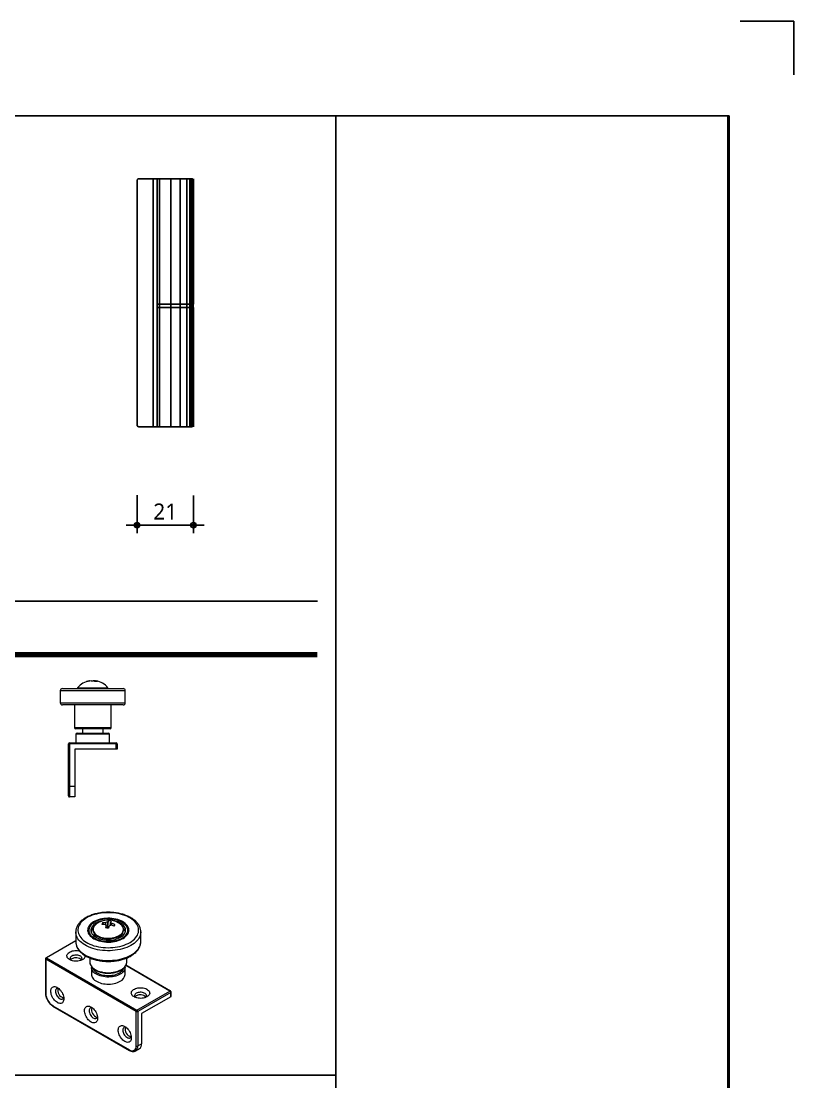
# Model space of a CAD drawing. Extents: x -256 to 8104, y -176 to 5714.
# Drawn here: x 6666 to 8104, y 3740 to 5714 of the extents above; entities that cross this region are included whole.
import ezdxf

# ---------------------------------------------------------------- set-up
doc = ezdxf.new("R2010")
doc.units = 0
doc.header["$LTSCALE"] = 30
doc.layers.get('0').update_dxf_attribs({"linetype": 'CONTINUOUS'})
doc.layers.get('DEFPOINTS').update_dxf_attribs({"linetype": 'CONTINUOUS'})
for name, color, linetype in [('curior-0Line', 252, 'CONTINUOUS'), ('DIM', 7, 'CONTINUOUS'), ('부자재', 4, 'CONTINUOUS'), ('해치', 8, 'CONTINUOUS')]:
    doc.layers.add(name, color=color, linetype=linetype)
doc.styles.add('돋움', font='malgun.ttf')
doc.dimstyles.new('10', dxfattribs={"dimscale": 10, "dimtxt": 3, "dimasz": 1, "dimexe": 1.5, "dimexo": 2, "dimgap": 1, "dimtad": 1, "dimdec": 0, "dimlunit": 6, "dimtxsty": '돋움', "dimblk": 'DIMDOT', "dimcen": -1, "dimdle": 1.5, "dimclrt": 3, "dimazin": 3, "dimtfac": 1, "dimtdec": 0, "dimtix": 1, "dimtmove": 2, "dimatfit": 3, "dimldrblk": 'DIMDOT', "dimarcsym": 0})

# ---------------------------------------------------------------- blocks, each defined once
blk = doc.blocks.new('DIMDOT')
at = {"linetype": 'Continuous'}
blk.add_line((-2, 0), (2, 0), dxfattribs=at)
for radius in [0.5, 0.25]:
    blk.add_circle((0, 0), radius, dxfattribs=at)
blk = doc.blocks.new('*D37')
at = {"layer": 'DEFPOINTS', "color": 0}
for p in [(6881.5, 4851.8), (6986.5, 4851.1), (6881.5, 4776.1)]:
    blk.add_point(p, dxfattribs=at)
at = {"layer": 'DIM', "color": 0, "lineweight": -2}
for p, q in [((6881.5, 4831.8), (6881.5, 4761.1)), ((6986.5, 4831.1), (6986.5, 4761.1)), ((6976.5, 4776.1), (6891.5, 4776.1))]:
    blk.add_line(p, q, dxfattribs=at)
at = {"layer": 'DIM', "color": 0, "lineweight": -2, "xscale": 10, "yscale": 10, "zscale": 10, "rotation": 180}
blk.add_blockref('DIMDOT', (6881.5, 4776.1), dxfattribs=at)
at = {"layer": 'DIM', "color": 0, "lineweight": -2, "xscale": 10, "yscale": 10, "zscale": 10}
blk.add_blockref('DIMDOT', (6986.5, 4776.1), dxfattribs=at)
at = {"layer": 'DIM', "color": 3, "insert": (6934, 4801.4), "char_height": 30, "attachment_point": 5, "style": '돋움'}
blk.add_mtext('21', dxfattribs=at)
blk = doc.blocks.new('FOLDING_01')
at = {"color": 2}
for p, q in [((8004.1, 5714.2), (8104.1, 5714.2)), ((8004.1, 5714.2), (8104.1, 5714.2)), ((8004.1, 5714.2), (8104.1, 5714.2)), ((8104.1, 5714.2), (8104.1, 5614.2)), ((8104.1, 5714.2), (8104.1, 5614.2)), ((8104.1, 5714.2), (8104.1, 5614.2))]:
    blk.add_line(p, q, dxfattribs=at)
at = {"color": 8}
for p, q in [((5832, 4634.8), (7217.2, 4634.8)), ((5832, 3752), (7251.6, 3752))]:
    blk.add_line(p, q, dxfattribs=at)
at = {"color": 2}
for points in [[(-0.7, 5538.4), (7251.6, 5538.4), (7251.6, 0.1), (-0.7, 0.1)], [(-0.7, 5538.4), (7251.6, 5538.4), (7251.6, 0.1), (-0.7, 0.1)], [(-0.7, 5538.4), (7981.2, 5538.4), (7981.2, 0.1), (-0.7, 0.1)]]:
    blk.add_lwpolyline(points, close=True, dxfattribs=at)
at = {"color": 8, "const_width": 10}
blk.add_lwpolyline([(5832, 4534.8), (7217.2, 4534.8)], dxfattribs=at)
at = {"layer": 'curior-0Line'}
blk.add_line((7251.6, 5538.4), (7251.6, 0.8), dxfattribs=at)
blk.add_lwpolyline([(7984.1, 5538.4), (7251.6, 5538.4), (7251.6, 0.1), (7984.1, 0.1)], close=True, dxfattribs=at)
at = {"layer": '부자재'}
for p, q in [((6881.5, 5417.9), (6881.5, 4962.4)), ((6884.5, 5420.9), (6983.5, 5420.9)), ((6911.5, 5420.9), (6911.5, 4959.4)), ((6919, 5420.9), (6919, 4959.4)), ((6986.5, 5417.9), (6986.5, 5187.3)), ((6919, 5187.3), (6986.5, 5187.3)), ((6919, 5181.3), (6986.5, 5181.3)), ((6985.5, 5187.3), (6985.5, 5181.3)), ((6986.5, 5181.3), (6986.5, 4962.4)), ((6884.5, 4959.4), (6983.5, 4959.4))]:
    blk.add_line(p, q, dxfattribs=at)
at = {"layer": '부자재', "lineweight": 15}
for p, q in [((6793.8, 4486.3), (6793, 4486.3)), ((6793, 4486.3), (6793, 4486.3)), ((6793.1, 4485.5), (6793, 4486.3)), ((6793.8, 4486.3), (6793.8, 4485.7)), ((6796, 4486.3), (6799.7, 4486.3)), ((6802.2, 4486.3), (6799.7, 4486.3)), ((6802.2, 4486.3), (6802.1, 4485.2)), ((6804.4, 4486.3), (6804.3, 4484.8)), ((6804.4, 4486.3), (6805.2, 4486.3)), ((6738.6, 4467.8), (6738.6, 4445.6)), ((6739.9, 4467.8), (6738.6, 4467.8)), ((6859.6, 4467.8), (6739.9, 4467.8)), ((6742.6, 4471.9), (6743.9, 4471.9)), ((6743.9, 4471.9), (6855.6, 4471.9)), ((6770.9, 4473.5), (6770.9, 4471.9)), ((6770.9, 4473.5), (6827.4, 4473.5)), ((6827.4, 4471.9), (6827.4, 4473.5)), ((6859.6, 4445.6), (6859.6, 4467.8)), ((6738.6, 4445.6), (6739.9, 4445.6)), ((6739.9, 4445.6), (6859.6, 4445.6)), ((6743.9, 4441.6), (6742.6, 4441.6)), ((6855.6, 4441.6), (6743.9, 4441.6)), ((6764.8, 4441.6), (6764.8, 4399.2)), ((6833.4, 4399.2), (6833.4, 4441.6)), ((6764.8, 4399.2), (6765.6, 4399.2)), ((6765.6, 4399.2), (6833.4, 4399.2)), ((6767.6, 4397.2), (6766.8, 4397.2)), ((6831.4, 4397.2), (6767.6, 4397.2)), ((6767.8, 4387.1), (6767.8, 4371)), ((6830.4, 4387.1), (6767.8, 4387.1)), ((6769.8, 4389.1), (6828.4, 4389.1)), ((6779.9, 4397.2), (6779.9, 4389.1)), ((6818.3, 4389.1), (6818.3, 4397.2)), ((6830.4, 4371), (6830.4, 4387.1)), ((6753.7, 4290.3), (6753.7, 4369)), ((6753.7, 4369), (6755.7, 4369)), ((6755.7, 4369), (6755.7, 4371)), ((6755.7, 4371), (6842.5, 4371)), ((6842.5, 4369), (6755.7, 4369)), ((6755.7, 4369), (6755.7, 4290.3)), ((6842.5, 4369), (6842.5, 4371)), ((6842.5, 4358.9), (6842.5, 4369)), ((6842.5, 4369), (6844.5, 4369)), ((6844.5, 4369), (6844.5, 4358.9)), ((6765.8, 4358.9), (6765.8, 4290.3)), ((6842.5, 4358.9), (6765.8, 4358.9)), ((6844.5, 4358.9), (6842.5, 4358.9)), ((6755.7, 4290.3), (6753.7, 4290.3)), ((6753.7, 4272.1), (6753.7, 4290.3)), ((6755.7, 4290.3), (6765.8, 4290.3)), ((6755.7, 4290.3), (6755.7, 4270.1)), ((6765.8, 4290.3), (6765.8, 4270.1)), ((6765.8, 4270.1), (6755.7, 4270.1)), ((6817.1, 4035.7), (6818.7, 4032.8)), ((6826.2, 4027.8), (6826.7, 4029.1)), ((6827.7, 4039.6), (6826.7, 4029.1)), ((6826.7, 4029.1), (6829, 4028.8)), ((6833.9, 4034.8), (6833.5, 4031.3)), ((6840, 4032.8), (6838.1, 4029.9)), ((6767.4, 4018.8), (6767.4, 4000.7)), ((6767.4, 4018.6), (6767.4, 4018.8)), ((6799.7, 4023.5), (6799.7, 4022.1)), ((6856.2, 4022.1), (6856.2, 4023.5)), ((6866.3, 4020.7), (6866.3, 4020.4)), ((6888.5, 4018.9), (6888.5, 4018.8)), ((6888.5, 4000.7), (6888.5, 4018.8)), ((6767.4, 4002.6), (6712.1, 3970.7)), ((6767.4, 4002), (6713.1, 3970.6)), ((6711.1, 3969), (6711.1, 3904.7)), ((6713.1, 3970.6), (6881.4, 3873.4)), ((6793.6, 3970.4), (6793.6, 3962.8)), ((6862.2, 3962.8), (6862.2, 3970.4)), ((6880, 3870.9), (6711.7, 3968.1)), ((6711.7, 3968.1), (6711.7, 3903.9)), ((6796.7, 3952.9), (6796.7, 3939.7)), ((6796.7, 3952.5), (6796.7, 3952.9)), ((6859.2, 3939.7), (6859.2, 3952.9)), ((6942.8, 3908.8), (6860.5, 3956.3)), ((6943.8, 3908.9), (6860.8, 3956.8)), ((6881.4, 3873.4), (6942.8, 3908.8)), ((6944.2, 3906.4), (6882.9, 3870.9)), ((6944.2, 3898.1), (6890, 3866.8)), ((6944.2, 3898.1), (6944.2, 3906.4)), ((6944.8, 3899), (6944.8, 3907.2)), ((6724.5, 3881.6), (6867.2, 3799.3)), ((6724.9, 3880.7), (6867.6, 3798.4)), ((6880, 3806.7), (6880, 3870.9)), ((6882.9, 3870.9), (6882.9, 3806.7)), ((6890, 3866.8), (6890, 3810.8)), ((6882.9, 3806.7), (6890, 3810.8)), ((6878.7, 3797.5), (6885.8, 3801.6))]:
    blk.add_line(p, q, dxfattribs=at)
at = {"layer": '부자재', "lineweight": 15, "flags": 128}
for points in [[(6797.4, 3994.7), (6801.3, 3993.3), (6805.4, 3992.2), (6809.6, 3991.2), (6814, 3990.5), (6818.4, 3989.9), (6822.9, 3989.6), (6827.5, 3989.5), (6832, 3989.6), (6836.6, 3989.9), (6841, 3990.4), (6845.4, 3991.1), (6849.7, 3992), (6853.8, 3993.1), (6857.8, 3994.4), (6861.5, 3995.9), (6865.1, 3997.5), (6868.4, 3999.3), (6871.4, 4001.3), (6874.2, 4003.4), (6876.6, 4005.6), (6878.8, 4007.9), (6880.6, 4010.3), (6882.1, 4012.8), (6883.2, 4015.3), (6884, 4017.9), (6884.4, 4020.5), (6884.4, 4023.1), (6884.1, 4025.8), (6883.4, 4028.4), (6882.3, 4030.9), (6880.9, 4033.4), (6879.2, 4035.8), (6877.1, 4038.2), (6874.7, 4040.4), (6872, 4042.5), (6869, 4044.5), (6865.7, 4046.3), (6862.2, 4048), (6858.5, 4049.5), (6854.6, 4050.9), (6850.5, 4052), (6846.3, 4052.9), (6841.9, 4053.7), (6837.5, 4054.2), (6832.9, 4054.6), (6828.4, 4054.7), (6823.8, 4054.6), (6819.3, 4054.3), (6814.9, 4053.8), (6810.5, 4053.1), (6806.2, 4052.2), (6802.1, 4051.1), (6798.1, 4049.8), (6794.4, 4048.3), (6790.8, 4046.7), (6787.5, 4044.9), (6784.5, 4042.9), (6781.7, 4040.8), (6779.2, 4038.6), (6777.1, 4036.3), (6775.3, 4033.9), (6773.8, 4031.4), (6772.7, 4028.9), (6771.9, 4026.3), (6771.5, 4023.7), (6771.5, 4021), (6771.8, 4018.4), (6772.5, 4015.8), (6773.6, 4013.3), (6775, 4010.8), (6776.7, 4008.4), (6778.8, 4006), (6781.2, 4003.8), (6783.9, 4001.7), (6786.9, 3999.7), (6790.1, 3997.9), (6793.6, 3996.2), (6797.4, 3994.7)], [(6807.1, 4003.4), (6810.4, 4002.4), (6813.8, 4001.5), (6817.4, 4000.8), (6821.1, 4000.3), (6824.8, 4000), (6828.6, 3999.9), (6832.4, 4000.1), (6836.1, 4000.4), (6839.7, 4001), (6843.3, 4001.7), (6846.6, 4002.7), (6849.8, 4003.9), (6852.8, 4005.2), (6855.6, 4006.7), (6858.1, 4008.3), (6860.3, 4010.1), (6862.1, 4012), (6863.7, 4014), (6864.9, 4016), (6865.8, 4018.1), (6866.3, 4020.3), (6866.4, 4022.5), (6866.1, 4024.7), (6865.5, 4026.8), (6864.5, 4028.9), (6863.2, 4030.9), (6861.5, 4032.9), (6859.5, 4034.7), (6857.2, 4036.5), (6854.7, 4038.1), (6851.8, 4039.5), (6848.7, 4040.8), (6845.5, 4041.8), (6842, 4042.7), (6838.5, 4043.4), (6834.8, 4043.9), (6831.1, 4044.2), (6827.3, 4044.3), (6823.5, 4044.1), (6819.8, 4043.8), (6816.2, 4043.2), (6812.6, 4042.4), (6809.2, 4041.5), (6806, 4040.3), (6803.1, 4039), (6800.3, 4037.5), (6797.8, 4035.9), (6795.6, 4034.1), (6793.7, 4032.2), (6792.2, 4030.2), (6791, 4028.2), (6790.1, 4026.1), (6789.6, 4023.9), (6789.5, 4021.7), (6789.8, 4019.5), (6790.4, 4017.4), (6791.4, 4015.3), (6792.7, 4013.3), (6794.4, 4011.3), (6796.4, 4009.5), (6798.7, 4007.7), (6801.2, 4006.1), (6804.1, 4004.7), (6807.1, 4003.4)], [(6858.5, 4010.8), (6860.4, 4012.6), (6861.8, 4014.6), (6863, 4016.6), (6863.8, 4018.7), (6864.2, 4020.8), (6864.2, 4022.9), (6863.9, 4025), (6863.2, 4027.1), (6862.2, 4029.1), (6860.7, 4031.1), (6859, 4033), (6856.9, 4034.7), (6854.6, 4036.4), (6851.9, 4037.8), (6849.1, 4039.2), (6846, 4040.3), (6842.7, 4041.3), (6839.2, 4042), (6835.7, 4042.6), (6832.1, 4042.9), (6828.4, 4043.1), (6824.7, 4043), (6821.1, 4042.7), (6817.5, 4042.2), (6814, 4041.5), (6810.7, 4040.6), (6807.6, 4039.4), (6804.6, 4038.2), (6801.9, 4036.7), (6799.5, 4035.1), (6797.4, 4033.4), (6795.5, 4031.6), (6794, 4029.6), (6792.9, 4027.6), (6792.1, 4025.5), (6791.7, 4023.4), (6791.7, 4021.3), (6792, 4019.2), (6792.7, 4017.1), (6793.7, 4015.1), (6795.1, 4013.1), (6796.9, 4011.2), (6799, 4009.5), (6801.3, 4007.8), (6804, 4006.4), (6806.8, 4005), (6809.9, 4003.9), (6813.2, 4002.9), (6816.6, 4002.2), (6820.2, 4001.6), (6823.8, 4001.3), (6827.5, 4001.1), (6831.2, 4001.2), (6834.8, 4001.5), (6838.4, 4002), (6841.9, 4002.7), (6845.2, 4003.6), (6848.3, 4004.7), (6851.3, 4006), (6854, 4007.5), (6856.4, 4009.1), (6858.5, 4010.8)], [(6800.8, 4032.1), (6799.1, 4030.4), (6797.7, 4028.6), (6796.7, 4026.7), (6796, 4024.8), (6795.7, 4022.8), (6795.7, 4020.8), (6796.2, 4018.8), (6796.9, 4016.9), (6798.1, 4015), (6799.5, 4013.2), (6801.3, 4011.5), (6803.4, 4010), (6805.8, 4008.5), (6808.4, 4007.3), (6811.3, 4006.1), (6814.3, 4005.2), (6817.5, 4004.5), (6820.8, 4003.9), (6824.2, 4003.6), (6827.6, 4003.5), (6831, 4003.5), (6834.4, 4003.8), (6837.8, 4004.3), (6841, 4005), (6844, 4005.9), (6846.9, 4007), (6849.6, 4008.3), (6852, 4009.7), (6854.2, 4011.2), (6856, 4012.9), (6857.6, 4014.7), (6858.8, 4016.5), (6859.6, 4018.5), (6860.1, 4020.4), (6860.2, 4022.4), (6860, 4024.4), (6859.4, 4026.3), (6858.4, 4028.2), (6857.1, 4030.1), (6855.5, 4031.8), (6853.5, 4033.5), (6851.3, 4035), (6848.8, 4036.3), (6846.1, 4037.5), (6843.1, 4038.5), (6840, 4039.4), (6836.8, 4040), (6835.8, 4040.2)], [(6800.4, 4027), (6799.8, 4025.2), (6799.7, 4023.3), (6799.9, 4021.4), (6800.5, 4019.6), (6801.4, 4017.8), (6802.7, 4016.1), (6804.3, 4014.5), (6806.3, 4013), (6808.5, 4011.6), (6810.9, 4010.4), (6813.6, 4009.4), (6816.5, 4008.6), (6819.5, 4007.9), (6822.6, 4007.4), (6825.8, 4007.2), (6829, 4007.2), (6832.3, 4007.3), (6835.4, 4007.7), (6838.5, 4008.3), (6841.4, 4009.1), (6844.1, 4010.1), (6846.7, 4011.3), (6849, 4012.6), (6851, 4014), (6852.7, 4015.6), (6854.1, 4017.3), (6855.1, 4019), (6855.8, 4020.9), (6856.2, 4022.7), (6856.1, 4024.6), (6855.7, 4026.4), (6855, 4028.2), (6853.8, 4030), (6852.4, 4031.6), (6850.8, 4033)], [(6795.2, 3989.4), (6791.3, 3991), (6787.6, 3992.7), (6784.2, 3994.6), (6781.1, 3996.7), (6778.2, 3998.9), (6775.6, 4001.2), (6773.4, 4003.6), (6771.5, 4006.1), (6770, 4008.7), (6768.8, 4011.4), (6768, 4014.1), (6767.5, 4016.8), (6767.4, 4018.6)], [(6888.5, 4018.8), (6888.5, 4018), (6888.2, 4015.3), (6887.5, 4012.6), (6886.5, 4009.9), (6885.1, 4007.3), (6883.3, 4004.7), (6881.3, 4002.3), (6878.8, 3999.9), (6876.1, 3997.6), (6873.1, 3995.5), (6869.8, 3993.6), (6866.2, 3991.7), (6862.4, 3990.1), (6858.4, 3988.6), (6854.2, 3987.3), (6849.9, 3986.2), (6845.4, 3985.3), (6840.8, 3984.7), (6836.1, 3984.2), (6831.4, 3983.9), (6826.6, 3983.9), (6821.9, 3984), (6817.2, 3984.4), (6812.5, 3985), (6808, 3985.8), (6803.5, 3986.8), (6799.3, 3988), (6795.2, 3989.4)], [(6799.7, 4022.1), (6799.7, 4021.9), (6799.9, 4020.1), (6800.5, 4018.2), (6801.4, 4016.5), (6802.7, 4014.7), (6804.3, 4013.1), (6806.3, 4011.6), (6808.5, 4010.3), (6810.9, 4009.1), (6813.6, 4008), (6816.5, 4007.2), (6819.5, 4006.5), (6822.6, 4006.1), (6825.8, 4005.8), (6829, 4005.8), (6832.3, 4006), (6835.4, 4006.4), (6838.5, 4007), (6841.4, 4007.8), (6844.1, 4008.7), (6846.7, 4009.9), (6849, 4011.2), (6851, 4012.7), (6852.7, 4014.2), (6854.1, 4015.9), (6855.1, 4017.7), (6855.8, 4019.5), (6856.2, 4021.3), (6856.2, 4022.1)], [(6767.4, 4000.7), (6767.5, 3998.7), (6768, 3996), (6768.8, 3993.3), (6770, 3990.6), (6771.5, 3988), (6773.4, 3985.5), (6775.6, 3983.1), (6778.2, 3980.8), (6781.1, 3978.6), (6784.2, 3976.5), (6787.6, 3974.6), (6791.3, 3972.9), (6795.2, 3971.3)], [(6795.2, 3971.3), (6799.3, 3969.9), (6803.5, 3968.7), (6808, 3967.7), (6812.5, 3966.9), (6817.2, 3966.3), (6821.9, 3965.9), (6826.6, 3965.7), (6831.4, 3965.8), (6836.1, 3966.1), (6840.8, 3966.5), (6845.4, 3967.2), (6849.9, 3968.1), (6854.2, 3969.2), (6858.4, 3970.5), (6862.4, 3972), (6866.2, 3973.6), (6869.8, 3975.4), (6873.1, 3977.4), (6876.1, 3979.5), (6878.8, 3981.8), (6881.3, 3984.1), (6883.3, 3986.6), (6885.1, 3989.1), (6886.5, 3991.8), (6887.5, 3994.5), (6888.2, 3997.2), (6888.5, 3999.9), (6888.5, 4000.7)], [(6780.1, 3967.3), (6778.3, 3966.4), (6776.1, 3965.6), (6773.9, 3965), (6771.4, 3964.6), (6769, 3964.4), (6766.5, 3964.5), (6764, 3964.7), (6761.6, 3965.1), (6759.4, 3965.8), (6757.3, 3966.6), (6755.5, 3967.6), (6753.9, 3968.7), (6752.6, 3969.9), (6751.7, 3971.3), (6751.1, 3972.7), (6750.9, 3974.1), (6751, 3975.6), (6751.5, 3977), (6752.4, 3978.4), (6753.5, 3979.6), (6755, 3980.8), (6756.8, 3981.8), (6758.8, 3982.7), (6761, 3983.4), (6763.4, 3983.8), (6765.8, 3984.1), (6768.3, 3984.2), (6770.8, 3984.1), (6773.3, 3983.7), (6774.4, 3983.5)], [(6777.5, 3966.1), (6778.2, 3966.8), (6778.8, 3967.9), (6779.1, 3969.1), (6779, 3970.3), (6778.5, 3971.4), (6777.7, 3972.5), (6776.6, 3973.5), (6775.1, 3974.3), (6773.4, 3975), (6771.5, 3975.4), (6769.6, 3975.7), (6767.5, 3975.8), (6765.5, 3975.6), (6763.5, 3975.2), (6761.7, 3974.7), (6760.2, 3973.9), (6758.9, 3973), (6757.9, 3972), (6757.2, 3970.8), (6756.9, 3969.7), (6757, 3968.5), (6757.5, 3967.3), (6758.3, 3966.3), (6758.5, 3966.1)], [(6793.6, 3962.8), (6793.7, 3961.7), (6794.1, 3959.6), (6794.8, 3957.6), (6796, 3955.6), (6797.4, 3953.7), (6799.3, 3951.9), (6801.4, 3950.3), (6803.8, 3948.7), (6806.5, 3947.3), (6809.4, 3946.1)], [(6859.2, 3952.8), (6859.2, 3952.4), (6858.9, 3950.5), (6858.3, 3948.5), (6857.3, 3946.7), (6856, 3944.9), (6854.3, 3943.2), (6852.3, 3941.6), (6850.1, 3940.1), (6847.5, 3938.8), (6844.8, 3937.7), (6841.8, 3936.7), (6838.7, 3936), (6835.5, 3935.4), (6832.2, 3935), (6828.8, 3934.9), (6825.4, 3934.9), (6822, 3935.2), (6818.8, 3935.6), (6815.6, 3936.3), (6812.6, 3937.2), (6809.7, 3938.2), (6807.1, 3939.5), (6804.7, 3940.8), (6802.5, 3942.4), (6800.7, 3944), (6799.2, 3945.8), (6798, 3947.6), (6797.2, 3949.5), (6796.8, 3951.4), (6796.7, 3952.5)], [(6799.3, 3951.2), (6799.4, 3950.8), (6800.3, 3949), (6801.6, 3947.2), (6803.2, 3945.6), (6805.1, 3944), (6807.3, 3942.6), (6809.7, 3941.3), (6812.4, 3940.2), (6815.2, 3939.3), (6818.3, 3938.6), (6821.4, 3938.1), (6824.7, 3937.8), (6827.9, 3937.7), (6831.2, 3937.8), (6834.5, 3938.1), (6837.6, 3938.6), (6840.6, 3939.3), (6843.5, 3940.2), (6846.2, 3941.3), (6848.6, 3942.6), (6850.8, 3944), (6852.7, 3945.6), (6854.3, 3947.2), (6855.6, 3949), (6856.5, 3950.8), (6856.6, 3951.2)], [(6809.4, 3946.1), (6812.5, 3945.1), (6815.8, 3944.3), (6819.2, 3943.6), (6822.7, 3943.2), (6826.3, 3943), (6829.9, 3943), (6833.4, 3943.2), (6837, 3943.7), (6840.4, 3944.3), (6843.6, 3945.2), (6846.7, 3946.2), (6849.6, 3947.4), (6852.3, 3948.8), (6854.7, 3950.4), (6856.8, 3952.1), (6858.6, 3953.9), (6860, 3955.8), (6861.1, 3957.7), (6861.8, 3959.8), (6862.2, 3961.8), (6862.2, 3962.8)], [(6796.7, 3939.7), (6796.8, 3938.3), (6797.2, 3936.3), (6798, 3934.4), (6799.2, 3932.6), (6800.7, 3930.8), (6802.5, 3929.2), (6804.7, 3927.7), (6807.1, 3926.3), (6809.7, 3925.1), (6812.6, 3924), (6815.6, 3923.1), (6818.8, 3922.5), (6822, 3922), (6825.4, 3921.7), (6828.8, 3921.7), (6832.2, 3921.8), (6835.5, 3922.2), (6838.7, 3922.8), (6841.8, 3923.5), (6844.8, 3924.5), (6847.5, 3925.7), (6850.1, 3927)], [(6733.1, 3887.4), (6731.3, 3888.6), (6729.6, 3890), (6727.9, 3891.7), (6726.4, 3893.6), (6725, 3895.7), (6723.7, 3897.8), (6722.7, 3900.1), (6721.9, 3902.4), (6721.3, 3904.6), (6721, 3906.8), (6720.9, 3908.9), (6721.1, 3910.8), (6721.6, 3912.6), (6722.3, 3914), (6723.2, 3915.3), (6724.3, 3916.2), (6725.7, 3916.8), (6727.1, 3917.1), (6728.7, 3917), (6730.4, 3916.6), (6732.2, 3915.9), (6734, 3914.9), (6735.7, 3913.6), (6737.4, 3912), (6739, 3910.2), (6740.5, 3908.2), (6741.8, 3906.1), (6742.9, 3903.9), (6743.9, 3901.6), (6744.5, 3899.3), (6745, 3897.1), (6745.2, 3894.9), (6745.1, 3892.9), (6744.8, 3891.1), (6744.2, 3889.5), (6743.4, 3888.1), (6742.4, 3887.1), (6741.2, 3886.3), (6739.8, 3885.9), (6738.2, 3885.8), (6736.6, 3886), (6734.8, 3886.5), (6733.1, 3887.4)], [(6735.4, 3913.8), (6735.2, 3913.8), (6733.8, 3914), (6732.6, 3913.8), (6731.5, 3913.3), (6730.7, 3912.5), (6730, 3911.4), (6729.6, 3910), (6729.5, 3908.4)], [(6900, 3898.1), (6898.1, 3897.2), (6896, 3896.4), (6893.7, 3895.8), (6891.3, 3895.4), (6888.8, 3895.2), (6886.3, 3895.3), (6883.8, 3895.5), (6881.4, 3895.9), (6879.2, 3896.6), (6877.1, 3897.4), (6875.3, 3898.4), (6873.7, 3899.5), (6872.5, 3900.8), (6871.5, 3902.1), (6870.9, 3903.5), (6870.7, 3904.9), (6870.9, 3906.4), (6871.4, 3907.8), (6872.2, 3909.2), (6873.4, 3910.4), (6874.9, 3911.6), (6876.7, 3912.6), (6878.7, 3913.5), (6880.9, 3914.2), (6883.2, 3914.7), (6885.7, 3914.9), (6888.2, 3915), (6890.7, 3914.9), (6893.1, 3914.6), (6895.4, 3914), (6897.6, 3913.3), (6899.5, 3912.4), (6901.2, 3911.3), (6902.7, 3910.1), (6903.8, 3908.8), (6904.5, 3907.5), (6904.9, 3906), (6905, 3904.6), (6904.7, 3903.2), (6904, 3901.8), (6903, 3900.4), (6901.6, 3899.2), (6900, 3898.1)], [(6729.5, 3908.4), (6729.6, 3906.7), (6730, 3904.8), (6730.7, 3903), (6731.5, 3901.1), (6732.6, 3899.4), (6733.8, 3897.8), (6735.2, 3896.4), (6736.6, 3895.3), (6738.1, 3894.4), (6739.5, 3893.9), (6740.8, 3893.8), (6742.1, 3893.9), (6743.1, 3894.4), (6744, 3895.3), (6744.7, 3896.4), (6745, 3897.3)], [(6897.4, 3896.9), (6898, 3897.6), (6898.7, 3898.7), (6899, 3899.9), (6898.9, 3901.1), (6898.4, 3902.2), (6897.6, 3903.3), (6896.4, 3904.3), (6895, 3905.1), (6893.3, 3905.8), (6891.4, 3906.3), (6889.4, 3906.5), (6887.4, 3906.6), (6885.3, 3906.4), (6883.4, 3906), (6881.6, 3905.5), (6880, 3904.7), (6878.7, 3903.8), (6877.7, 3902.8), (6877.1, 3901.7), (6876.8, 3900.5), (6876.9, 3899.3), (6877.3, 3898.2), (6878.2, 3897.1), (6878.3, 3896.9)], [(6795.8, 3851.2), (6794.1, 3852.3), (6792.3, 3853.8), (6790.7, 3855.5), (6789.2, 3857.4), (6787.7, 3859.4), (6786.5, 3861.6), (6785.5, 3863.9), (6784.7, 3866.1), (6784.1, 3868.4), (6783.8, 3870.6), (6783.7, 3872.7), (6783.9, 3874.6), (6784.4, 3876.3), (6785.1, 3877.8), (6786, 3879), (6787.1, 3879.9), (6788.4, 3880.5), (6789.9, 3880.8), (6791.5, 3880.8), (6793.2, 3880.4), (6795, 3879.7), (6796.7, 3878.6), (6798.5, 3877.3), (6800.2, 3875.8), (6801.8, 3874), (6803.3, 3872), (6804.6, 3869.9), (6805.7, 3867.6), (6806.6, 3865.4), (6807.3, 3863.1), (6807.8, 3860.8), (6808, 3858.7), (6807.9, 3856.7), (6807.6, 3854.9), (6807, 3853.3), (6806.2, 3851.9), (6805.2, 3850.8), (6803.9, 3850.1), (6802.5, 3849.6), (6801, 3849.5), (6799.3, 3849.7), (6797.6, 3850.3), (6795.8, 3851.2)], [(6798.2, 3877.5), (6798, 3877.6), (6796.6, 3877.8), (6795.4, 3877.6), (6794.3, 3877.1), (6793.5, 3876.3), (6792.8, 3875.1), (6792.4, 3873.8), (6792.3, 3872.2)], [(6792.3, 3872.2), (6792.4, 3870.4), (6792.8, 3868.6), (6793.5, 3866.7), (6794.3, 3864.9), (6795.4, 3863.1), (6796.6, 3861.6), (6798, 3860.2), (6799.4, 3859), (6800.8, 3858.2), (6802.3, 3857.7), (6803.6, 3857.5), (6804.9, 3857.7), (6805.9, 3858.2), (6806.8, 3859), (6807.4, 3860.1), (6807.7, 3861.1)], [(6858.6, 3814.9), (6856.9, 3816.1), (6855.1, 3817.5), (6853.5, 3819.2), (6851.9, 3821.1), (6850.5, 3823.2), (6849.3, 3825.4), (6848.3, 3827.6), (6847.5, 3829.9), (6846.9, 3832.2), (6846.6, 3834.4), (6846.5, 3836.4), (6846.7, 3838.4), (6847.1, 3840.1), (6847.8, 3841.6), (6848.8, 3842.8), (6849.9, 3843.7), (6851.2, 3844.3), (6852.7, 3844.6), (6854.3, 3844.5), (6856, 3844.1), (6857.7, 3843.4), (6859.5, 3842.4), (6861.3, 3841.1), (6862.9, 3839.5), (6864.6, 3837.7), (6866, 3835.7), (6867.3, 3833.6), (6868.5, 3831.4), (6869.4, 3829.1), (6870.1, 3826.8), (6870.5, 3824.6), (6870.7, 3822.5), (6870.7, 3820.4), (6870.3, 3818.6), (6869.8, 3817), (6869, 3815.7), (6867.9, 3814.6), (6866.7, 3813.8), (6865.3, 3813.4), (6863.8, 3813.3), (6862.1, 3813.5), (6860.4, 3814.1), (6858.6, 3814.9)], [(6861, 3841.3), (6860.8, 3841.4), (6859.4, 3841.5), (6858.2, 3841.4), (6857.1, 3840.9), (6856.2, 3840), (6855.6, 3838.9), (6855.2, 3837.5), (6855.1, 3835.9)], [(6855.1, 3835.9), (6855.2, 3834.2), (6855.6, 3832.4), (6856.2, 3830.5), (6857.1, 3828.6), (6858.2, 3826.9), (6859.4, 3825.3), (6860.8, 3823.9), (6862.2, 3822.8), (6863.6, 3822), (6865, 3821.5), (6866.4, 3821.3), (6867.6, 3821.4), (6868.7, 3822), (6869.6, 3822.8), (6870.2, 3823.9), (6870.5, 3824.8)]]:
    blk.add_lwpolyline(points, dxfattribs=at)
at = {"layer": '부자재'}
for centre, start, end in [((6884.5, 5417.9), 90.0002, 179.9998), ((6983.5, 5417.9), 0, 90.0002), ((6884.5, 4962.4), 179.9998, 270.0001), ((6983.5, 4962.4), 270.0001, 0)]:
    blk.add_arc(centre, 3, start, end, dxfattribs=at)
at = {"layer": '부자재', "lineweight": 15}
for centre, radius, start, end in [((6799.1, 4450.1), 36.7, 99.588, 140.2849), ((6797.8, 4459.8), 26.9, 100.1455, 111.8484), ((6789.2, 4473.1), 11.8, 82.6652, 97.3348), ((6800.8, 4459.8), 26.9, 100.1455, 111.8484), ((6796.1, 4473.9), 12.9, 57.5308, 74.0405), ((6797.5, 4460.1), 26.6, 75.0444, 79.8906), ((6805.4, 4456), 28.9, 85.3208, 94.6792), ((6800.9, 4473.9), 12.9, 57.5308, 74.0405), ((6799.1, 4450.1), 36.7, 39.7151, 80.412), ((6742.6, 4467.8), 4.04, 90, 180), ((6855.6, 4467.8), 4.04, 0, 90), ((6742.6, 4445.6), 4.04, 180, 270), ((6855.6, 4445.6), 4.04, 270, 0), ((6766.8, 4399.2), 2.02, 180, 270), ((6769.8, 4387.1), 2.02, 90, 180), ((6828.4, 4387.1), 2.02, 0, 90), ((6831.4, 4399.2), 2.02, 270, 0), ((6755.7, 4369), 2.02, 90, 180), ((6842.5, 4369), 2.02, 0, 90), ((6755.7, 4272.1), 2.02, 180, 270), ((6814, 4021.2), 14.8, 127.0707, 157.0671), ((6824.3, 4002.6), 37.8, 96.5141, 128.6231), ((6827.9, 4004.3), 36.7, 82.7168, 128.5068), ((6834.4, 4027.2), 19.2, 153.9864, 164.0503), ((6821.9, 3993.4), 39.6, 89.8095, 98.6969), ((6823.1, 3996.6), 39.6, 89.8095, 98.6969), ((6825.6, 4034.9), 4.04, 208.228, 247.4455), ((6913.8, 4003.1), 94, 162.6349, 165.6532), ((6827.4, 4029.8), 7.56, 97.3703, 123.038), ((6827.4, 4021.2), 6.65, 100.5354, 119.8729), ((6827.9, 4018.9), 9.09, 84.9642, 101.0825), ((6839.6, 4031.1), 14.6, 144.2055, 154.6972), ((6826, 4003.9), 35.7, 78.298, 87.1357), ((6919.3, 4002.4), 94, 162.6349, 165.6532), ((6828.5, 4038), 7.56, 277.3703, 303.038), ((6845, 4030.4), 14.6, 144.2055, 154.6972), ((6830.3, 4032.9), 4.04, 28.228, 67.4455), ((6827.9, 4004.3), 36.7, 51.4932, 82.7168), ((6821.4, 3987.2), 45.8, 67.7084, 75.7681), ((6822.6, 3990.4), 45.8, 67.7084, 75.7681), ((6764.7, 4059.8), 80, 337.8096, 340.2271), ((6810.3, 4015.2), 14.9, 133.6711, 163.8015), ((6813.2, 4017.4), 11.5, 186.7582, 229.6227), ((6815.8, 3950.7), 76, 80.641, 84.7926), ((6843, 4017.2), 11.2, 309.6198, 353.9993), ((6845.9, 4015.4), 14.5, 15.7661, 46.7613), ((6713.1, 3969), 2.02, 119.9973, 180), ((6712.1, 3969.1), 1.01, 185.6948, 245.6253), ((6714.8, 3968), 3.1, 122.6055, 177.3945), ((6712.5, 3969.8), 1.01, 54.3824, 114.3071), ((6763.6, 3962.5), 7.28, 118.2093, 143.2388), ((6767.8, 3955.6), 15.4, 47.2954, 119.7164), ((6776.8, 3975), 8.37, 293.6407, 358.2261), ((6843.8, 3941.1), 15.5, 293.8101, 354.8697), ((6748.3, 3910.2), 14.5, 164.9664, 255.0282), ((6712.1, 3904.8), 1.01, 185.6948, 245.6253), ((6739.4, 3905.1), 27.8, 182.4871, 237.5129), ((6883.5, 3893.4), 7.28, 118.2093, 143.2388), ((6887.7, 3886.4), 15.4, 47.2954, 119.7164), ((6943.4, 3908), 1.01, 65.6929, 125.6176), ((6941.1, 3906.2), 3.1, 2.6055, 57.3945), ((6942.8, 3907.2), 2.02, 0, 60.0027), ((6943.8, 3907.3), 1.01, 294.3747, 354.3052), ((6943.8, 3899.1), 1.01, 294.3747, 354.3052), ((6725.5, 3881.5), 0.995, 173.7012, 234.9867), ((6811.1, 3874), 14.5, 164.9664, 255.0282), ((6883.1, 3870.8), 3.1, 122.6055, 177.3945), ((6881.4, 3873.7), 3.1, 242.6097, 297.3903), ((6879.8, 3870.8), 3.1, 2.6055, 57.3945), ((6873.9, 3837.8), 14.5, 164.9664, 255.0282), ((6880, 3809.8), 10.1, 305.3847, 5.9275), ((6872.2, 3805.5), 7.96, 231.2818, 8.729), ((6868.2, 3799.2), 1.02, 174.3804, 234.293), ((6872.9, 3805.7), 10, 305.1562, 5.9476), ((6881.4, 3809.4), 3.1, 242.6097, 297.3903)]:
    blk.add_arc(centre, radius, start, end, dxfattribs=at)
for points, knots in [([(6888.5, 4018.9), (6888.4, 4019.8), (6888.4, 4021.5), (6887.9, 4024.1), (6887.1, 4026.8), (6886, 4029.4), (6884.6, 4032), (6882.8, 4034.5), (6880.8, 4036.9), (6878.4, 4039.3), (6875.8, 4041.5), (6872.9, 4043.6), (6869.7, 4045.5), (6866.4, 4047.3), (6862.8, 4048.9), (6859, 4050.4), (6855.1, 4051.7), (6851, 4052.8), (6846.8, 4053.7), (6842.5, 4054.4), (6838.1, 4055), (6833.7, 4055.3), (6829.2, 4055.5), (6824.8, 4055.4), (6820.3, 4055.2), (6815.9, 4054.8), (6811.6, 4054.1), (6807.3, 4053.3), (6803.2, 4052.3), (6799.1, 4051.1), (6795.3, 4049.8), (6791.6, 4048.3), (6788.1, 4046.6), (6784.8, 4044.7), (6781.7, 4042.7), (6778.9, 4040.5), (6776.4, 4038.2), (6774.1, 4035.8), (6772.2, 4033.3), (6770.5, 4030.7), (6769.2, 4028), (6768.3, 4025.3), (6767.7, 4022.5), (6767.4, 4020.3), (6767.4, 4019), (6767.5, 4018.6)], [0, 0, 0, 0, 0.020147, 0.042632, 0.065181, 0.087886, 0.110814, 0.133993, 0.157417, 0.18105, 0.204843, 0.228741, 0.252698, 0.276678, 0.300652, 0.324606, 0.348536, 0.372439, 0.396319, 0.420177, 0.444017, 0.467846, 0.491667, 0.515485, 0.539307, 0.563135, 0.586975, 0.610833, 0.634714, 0.658622, 0.682562, 0.706538, 0.73055, 0.754596, 0.778669, 0.802749, 0.826802, 0.850785, 0.874642, 0.898313, 0.921741, 0.944897, 0.967787, 0.990455, 1, 1, 1, 1]), ([(6866.3, 4020.8), (6866.3, 4020.9), (6866.3, 4021.7), (6866, 4023.3), (6865.5, 4025.4), (6864.5, 4027.5), (6863.3, 4029.5), (6861.8, 4031.4), (6859.9, 4033.3), (6857.8, 4035), (6855.5, 4036.6), (6852.8, 4038), (6850, 4039.3), (6847, 4040.5), (6843.8, 4041.4), (6840.5, 4042.2), (6837.1, 4042.8), (6833.6, 4043.2), (6830.1, 4043.4), (6826.5, 4043.5), (6823, 4043.3), (6819.5, 4042.9), (6816, 4042.3), (6812.7, 4041.6), (6809.5, 4040.7), (6806.4, 4039.6), (6803.6, 4038.3), (6800.9, 4036.9), (6798.5, 4035.3), (6796.3, 4033.6), (6794.4, 4031.7), (6792.8, 4029.8), (6791.5, 4027.7), (6790.5, 4025.6), (6789.9, 4023.4), (6789.6, 4021.7), (6789.6, 4020.6), (6789.6, 4020.3)], [0, 0, 0, 0, 0.005155, 0.033732, 0.06232, 0.091083, 0.120137, 0.149521, 0.179199, 0.209092, 0.239115, 0.269198, 0.299287, 0.329354, 0.359392, 0.389399, 0.419379, 0.449337, 0.479282, 0.509221, 0.539162, 0.569112, 0.599077, 0.629067, 0.65909, 0.689152, 0.71926, 0.749414, 0.77961, 0.809824, 0.840006, 0.870083, 0.899958, 0.929535, 0.958754, 0.987632, 1, 1, 1, 1]), ([(6823.7, 4031.4), (6823.6, 4032.7), (6823.4, 4034.2), (6823.3, 4035.8), (6823.2, 4036.1)], [0, 0, 0, 0, 0.814649, 1, 1, 1, 1]), ([(6824.1, 4026.2), (6824.1, 4026.3), (6824.1, 4027.7), (6824.1, 4029.3), (6824, 4030.9), (6824, 4031.2)], [0, 0, 0, 0, 0.057397, 0.833619, 1, 1, 1, 1]), ([(6826.4, 4037.3), (6826.4, 4035.7), (6826.3, 4032.6), (6826.2, 4029.4), (6826.2, 4027.8)], [0, 0, 0, 0, 0.486423, 1, 1, 1, 1]), ([(6831.7, 4031.1), (6831.7, 4031.2), (6831.8, 4032.7), (6831.8, 4034.5), (6831.8, 4036.3), (6831.8, 4036.6)], [0, 0, 0, 0, 0.049128, 0.83216, 1, 1, 1, 1]), ([(6767.5, 4000.6), (6767.5, 4000), (6767.5, 3998.5), (6767.8, 3996.1), (6768.5, 3993.4), (6769.5, 3990.8), (6770.9, 3988.2), (6772.5, 3985.7), (6774.5, 3983.2), (6776.8, 3980.8), (6779.3, 3978.6), (6782.2, 3976.5), (6785.2, 3974.5), (6788.6, 3972.7), (6792.1, 3971), (6794.7, 3970), (6796, 3969.5)], [0, 0, 0, 0, 0.044464, 0.114952, 0.18555, 0.256564, 0.328228, 0.400666, 0.473887, 0.547803, 0.622264, 0.697102, 0.772163, 0.847325, 0.922487, 1, 1, 1, 1]), ([(6796, 3969.5), (6796.6, 3969.2), (6798.6, 3968.5), (6802, 3967.5), (6806.1, 3966.4), (6810.3, 3965.6), (6814.6, 3964.9), (6819, 3964.4), (6823.4, 3964.1), (6827.9, 3964), (6832.4, 3964.1), (6836.8, 3964.4), (6841.2, 3964.9), (6845.5, 3965.5), (6849.8, 3966.4), (6853.9, 3967.5), (6857.9, 3968.7), (6861.7, 3970.1), (6865.3, 3971.7), (6868.8, 3973.4), (6872, 3975.3), (6875, 3977.4), (6877.7, 3979.6), (6880.2, 3981.9), (6882.4, 3984.4), (6884.2, 3986.9), (6885.8, 3989.6), (6887, 3992.3), (6887.8, 3995), (6888.3, 3997.8), (6888.5, 3999.8), (6888.5, 4000.9), (6888.4, 4001.1)], [0, 0, 0, 0, 0.018559, 0.053605, 0.088615, 0.12359, 0.158535, 0.193458, 0.228363, 0.26326, 0.298156, 0.333058, 0.367972, 0.402905, 0.437867, 0.472864, 0.507903, 0.542992, 0.578132, 0.613326, 0.648567, 0.683842, 0.719114, 0.754332, 0.789426, 0.82431, 0.858895, 0.89311, 0.926922, 0.960356, 0.993495, 1, 1, 1, 1]), ([(6793.7, 3962.9), (6793.7, 3962.8), (6793.6, 3961.9), (6793.8, 3960.4), (6794.3, 3958.4), (6795.2, 3956.5), (6796.4, 3954.6), (6797.8, 3952.7), (6799.6, 3951), (6801.7, 3949.4), (6804, 3947.9), (6806.5, 3946.6), (6808.4, 3945.7), (6809.6, 3945.3), (6809.8, 3945.2)], [0, 0, 0, 0, 0.018341, 0.111839, 0.205292, 0.299311, 0.394397, 0.490726, 0.588175, 0.686434, 0.785164, 0.88409, 0.977879, 1, 1, 1, 1]), ([(6796.8, 3954.1), (6796.7, 3953.8), (6796.6, 3953.2), (6796.7, 3952.7), (6796.7, 3952.4)], [0, 0, 0, 0, 0.548807, 1, 1, 1, 1]), ([(6809.8, 3945.2), (6810.3, 3945), (6811.7, 3944.5), (6814.3, 3943.8), (6817.5, 3943.1), (6820.7, 3942.6), (6824, 3942.2), (6827.4, 3942.1), (6830.8, 3942.2), (6834.1, 3942.4), (6837.4, 3942.9), (6840.6, 3943.5), (6843.6, 3944.3), (6846.6, 3945.4), (6849.3, 3946.5), (6851.9, 3947.9), (6854.2, 3949.4), (6856.3, 3951), (6858.1, 3952.8), (6859.6, 3954.6), (6860.8, 3956.6), (6861.6, 3958.6), (6862.1, 3960.7), (6862.3, 3962.2), (6862.2, 3963), (6862.2, 3963.2)], [0, 0, 0, 0, 0.024466, 0.070721, 0.116929, 0.16309, 0.209217, 0.255323, 0.301426, 0.347537, 0.393671, 0.439843, 0.48607, 0.532367, 0.578744, 0.625208, 0.671749, 0.718332, 0.764855, 0.811179, 0.857119, 0.902498, 0.94723, 0.991391, 1, 1, 1, 1]), ([(6859.2, 3952.8), (6859.2, 3953.1), (6859.2, 3953.6), (6859.1, 3954), (6859.1, 3954.1)], [0, 0, 0, 0, 0.750765, 1, 1, 1, 1]), ([(6711.1, 3904.7), (6711.1, 3904.3), (6711.1, 3903.2), (6711.3, 3901.2), (6711.8, 3898.9), (6712.5, 3896.5), (6713.5, 3894.1), (6714.6, 3891.8), (6715.9, 3889.6), (6717.4, 3887.5), (6719, 3885.6), (6720.7, 3883.8), (6722.5, 3882.3), (6723.9, 3881.3), (6724.7, 3880.8), (6724.9, 3880.7)], [0, 0, 0, 0, 0.045429, 0.130594, 0.215601, 0.300418, 0.385058, 0.469581, 0.554065, 0.638592, 0.723227, 0.808062, 0.893184, 0.974082, 1, 1, 1, 1]), ([(6867.6, 3798.4), (6867.9, 3798.2), (6868.9, 3797.6), (6870.6, 3797), (6872.5, 3796.5), (6874.4, 3796.3), (6876.1, 3796.5), (6877.6, 3796.9), (6878.4, 3797.3), (6878.6, 3797.5)], [0, 0, 0, 0, 0.088679, 0.255908, 0.423105, 0.588523, 0.750399, 0.907731, 1, 1, 1, 1])]:
    blk.add_open_spline(points, degree=3, knots=knots, dxfattribs=at)
at = {"layer": '해치'}
for p, q in [((6923.6, 4959.4), (6923.6, 5420.9)), ((6944.6, 4959.4), (6944.6, 5420.9)), ((6961.6, 4959.4), (6961.6, 5420.9)), ((6974.2, 4959.4), (6974.2, 5420.9)), ((6979.8, 4959.4), (6979.8, 5420.9)), ((6982.7, 4959.4), (6982.7, 5420.9)), ((6984.6, 4959.4), (6984.6, 5420.9)), ((6985.7, 4959.4), (6985.7, 5420.9)), ((6986.1, 5187.3), (6986.1, 5420.9)), ((6986.4, 5187.3), (6986.4, 5420.9)), ((6986.1, 4959.4), (6986.1, 5181.3)), ((6986.4, 4959.4), (6986.4, 5181.3))]:
    blk.add_line(p, q, dxfattribs=at)
at = {"layer": 'DIM'}
dim = blk.add_linear_dim(base=(6881.5, 4776.1), p1=(6986.5, 4851.1), p2=(6881.5, 4851.8), angle=180, text='21', dimstyle='10', dxfattribs=at)
dim.commit()
dim.dimension.update_dxf_attribs({"geometry": '*D37', "text_midpoint": (6934, 4801.4)})

msp = doc.modelspace()

# ---------------------------------------------------------------- block references
msp.add_blockref('FOLDING_01', (0, 0))

doc.saveas('drawing.dxf')
